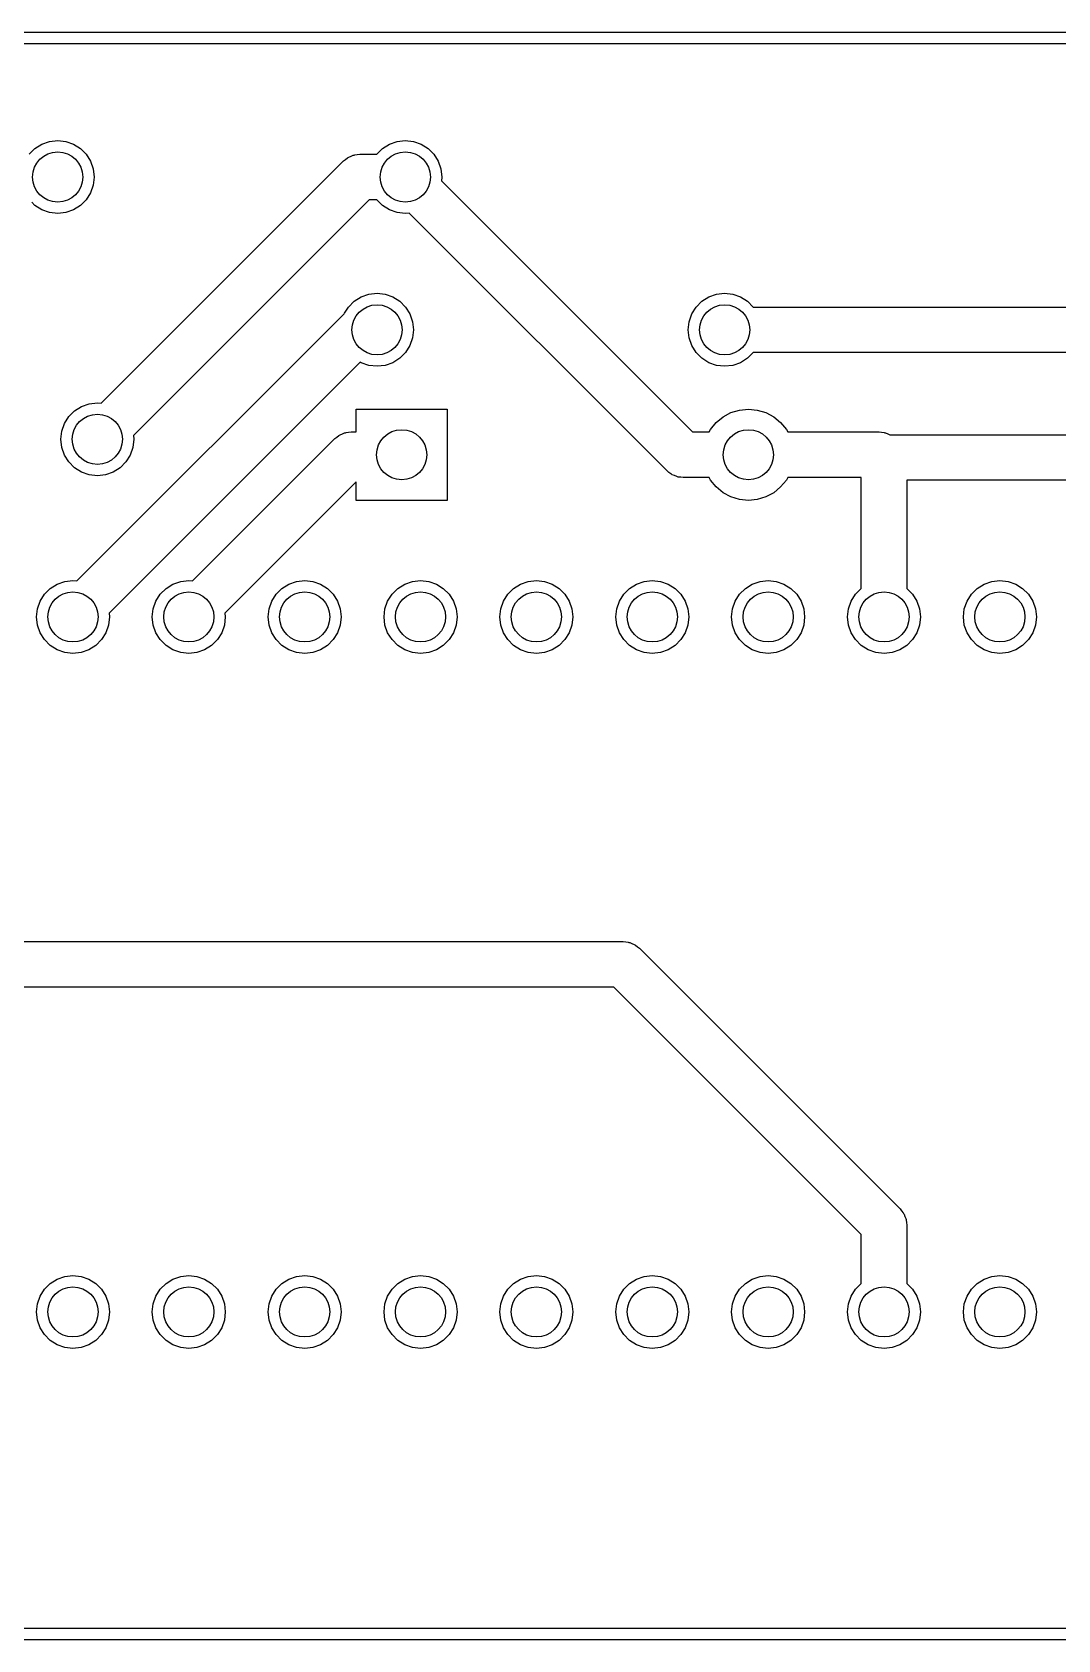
# Model space of a CAD drawing. Extents: x -0.1 to 84.1, y -0.1 to 35.1.
# Drawn here: x 13.33 to 35.81, y -0.13 to 35.13 of the extents above; entities that cross this region are included whole.
import ezdxf

# ---------------------------------------------------------------- set-up
doc = ezdxf.new("R2010")
doc.units = 0
doc.layers.add('BLACK', color=7, linetype='CONTINUOUS')

msp = doc.modelspace()

# ---------------------------------------------------------------- linework, layer by layer
at = {"layer": 'BLACK', "linetype": 'CONTINUOUS'}
for p, q in [((0, 35.127), (84, 35.127)), ((83.873, 34.873), (0.127, 34.873)), ((13.2657, 32.45), (13.3912, 32.5755)), ((13.3912, 32.5755), (13.5429, 32.6708)), ((13.5429, 32.6708), (13.712, 32.7299)), ((13.712, 32.7299), (13.89, 32.75)), ((13.89, 32.75), (14.068, 32.7299)), ((14.068, 32.7299), (14.2371, 32.6708)), ((14.2371, 32.6708), (14.3888, 32.5755)), ((14.3888, 32.5755), (14.5155, 32.4488)), ((14.5155, 32.4488), (14.6108, 32.2971)), ((20.3869, 32.4323), (20.4037, 32.4386)), ((20.4037, 32.4386), (20.4571, 32.4424)), ((20.4571, 32.4424), (20.51, 32.45)), ((20.51, 32.45), (20.8857, 32.45)), ((20.8857, 32.45), (21.0112, 32.5755)), ((21.0112, 32.5755), (21.1629, 32.6708)), ((21.1629, 32.6708), (21.332, 32.7299)), ((21.332, 32.7299), (21.51, 32.75)), ((21.51, 32.75), (21.688, 32.7299)), ((21.688, 32.7299), (21.8571, 32.6708)), ((21.8571, 32.6708), (22.0088, 32.5755)), ((22.0088, 32.5755), (22.1355, 32.4488)), ((22.1355, 32.4488), (22.2308, 32.2971)), ((14.6108, 32.2971), (14.6699, 32.128)), ((14.6699, 32.128), (14.69, 31.95)), ((14.8435, 26.9906), (20.1564, 32.3036)), ((20.1564, 32.3036), (20.1993, 32.3356)), ((20.1993, 32.3356), (20.2397, 32.3706)), ((20.2397, 32.3706), (20.256, 32.3781)), ((20.256, 32.3781), (20.2704, 32.3888)), ((20.2704, 32.3888), (20.3205, 32.4075)), ((20.3205, 32.4075), (20.3691, 32.4297)), ((20.3691, 32.4297), (20.3869, 32.4323)), ((22.2308, 32.2971), (22.2899, 32.128)), ((22.2899, 32.128), (22.31, 31.95)), ((14.6699, 31.772), (14.6108, 31.6029)), ((14.69, 31.95), (14.6699, 31.772)), ((22.31, 31.95), (22.3006, 31.8665)), ((22.3006, 31.8665), (27.807, 26.3601)), ((13.3912, 31.3245), (13.3199, 31.3959)), ((14.5155, 31.4512), (14.3888, 31.3245)), ((14.6108, 31.6029), (14.5155, 31.4512)), ((20.7171, 31.45), (15.5506, 26.2835)), ((20.8857, 31.45), (20.7171, 31.45)), ((21.0112, 31.3245), (20.8857, 31.45)), ((13.5429, 31.2292), (13.3912, 31.3245)), ((13.712, 31.1701), (13.5429, 31.2292)), ((13.89, 31.15), (13.712, 31.1701)), ((14.068, 31.1701), (13.89, 31.15)), ((14.2371, 31.2292), (14.068, 31.1701)), ((14.3888, 31.3245), (14.2371, 31.2292)), ((21.1629, 31.2292), (21.0112, 31.3245)), ((21.332, 31.1701), (21.1629, 31.2292)), ((21.51, 31.15), (21.332, 31.1701)), ((21.5935, 31.1594), (21.51, 31.15)), ((27.2464, 25.5065), (21.5935, 31.1594)), ((20.3912, 29.2255), (20.5429, 29.3208)), ((20.5429, 29.3208), (20.712, 29.3799)), ((20.712, 29.3799), (20.89, 29.4)), ((20.89, 29.4), (21.068, 29.3799)), ((21.068, 29.3799), (21.2371, 29.3208)), ((21.2371, 29.3208), (21.3888, 29.2255)), ((28.0112, 29.2255), (28.1629, 29.3208)), ((28.1629, 29.3208), (28.332, 29.3799)), ((28.332, 29.3799), (28.51, 29.4)), ((28.51, 29.4), (28.688, 29.3799)), ((28.688, 29.3799), (28.8571, 29.3208)), ((28.8571, 29.3208), (29.0088, 29.2255)), ((14.3071, 23.0947), (20.166, 28.9536)), ((20.166, 28.9536), (20.1797, 28.9638)), ((20.1797, 28.9638), (20.2645, 29.0988)), ((20.2645, 29.0988), (20.3912, 29.2255)), ((21.3888, 29.2255), (21.5155, 29.0988)), ((21.5155, 29.0988), (21.6108, 28.9471)), ((21.6108, 28.9471), (21.6699, 28.778)), ((27.7301, 28.778), (27.7892, 28.9471)), ((27.7892, 28.9471), (27.8845, 29.0988)), ((27.8845, 29.0988), (28.0112, 29.2255)), ((29.0088, 29.2255), (29.1343, 29.1)), ((29.1343, 29.1), (50.8629, 29.1)), ((21.6699, 28.778), (21.69, 28.6)), ((21.69, 28.6), (21.6699, 28.422)), ((27.71, 28.6), (27.7301, 28.778)), ((27.7301, 28.422), (27.71, 28.6)), ((21.6108, 28.2529), (21.5155, 28.1012)), ((21.6699, 28.422), (21.6108, 28.2529)), ((27.7892, 28.2529), (27.7301, 28.422)), ((27.8845, 28.1012), (27.7892, 28.2529)), ((20.5202, 27.8935), (15.0143, 22.3876)), ((20.5429, 27.8792), (20.5202, 27.8935)), ((20.712, 27.8201), (20.5429, 27.8792)), ((21.2371, 27.8792), (21.068, 27.8201)), ((21.3888, 27.9745), (21.2371, 27.8792)), ((21.5155, 28.1012), (21.3888, 27.9745)), ((28.0112, 27.9745), (27.8845, 28.1012)), ((28.1629, 27.8792), (28.0112, 27.9745)), ((28.332, 27.8201), (28.1629, 27.8792)), ((28.8571, 27.8792), (28.688, 27.8201)), ((29.0088, 27.9745), (28.8571, 27.8792)), ((29.1343, 28.1), (29.0088, 27.9745)), ((51.07, 28.1), (29.1343, 28.1)), ((20.89, 27.8), (20.712, 27.8201)), ((21.068, 27.8201), (20.89, 27.8)), ((28.51, 27.8), (28.332, 27.8201)), ((28.688, 27.8201), (28.51, 27.8)), ((14.1345, 26.6988), (14.2612, 26.8255)), ((14.2612, 26.8255), (14.4129, 26.9208)), ((14.4129, 26.9208), (14.582, 26.9799)), ((14.582, 26.9799), (14.76, 27)), ((14.76, 27), (14.8435, 26.9906)), ((20.4306, 26.3601), (20.4306, 26.8601)), ((20.4306, 26.8601), (22.4306, 26.8601)), ((22.4306, 26.8601), (22.4306, 24.8601)), ((28.6479, 26.784), (28.8355, 26.8409)), ((28.8355, 26.8409), (29.0306, 26.8601)), ((29.0306, 26.8601), (29.2257, 26.8409)), ((29.2257, 26.8409), (29.4133, 26.784)), ((13.9801, 26.378), (14.0392, 26.5471)), ((14.0392, 26.5471), (14.1345, 26.6988)), ((28.1991, 26.4157), (28.3235, 26.5672)), ((28.3235, 26.5672), (28.475, 26.6916)), ((28.475, 26.6916), (28.6479, 26.784)), ((29.4133, 26.784), (29.5862, 26.6916)), ((29.5862, 26.6916), (29.7377, 26.5672)), ((29.7377, 26.5672), (29.8621, 26.4157)), ((13.96, 26.2), (13.9801, 26.378)), ((13.9801, 26.022), (13.96, 26.2)), ((15.56, 26.2), (15.5399, 26.022)), ((15.5506, 26.2835), (15.56, 26.2)), ((16.8471, 23.0947), (19.9661, 26.2136)), ((19.9661, 26.2136), (20.0089, 26.2457)), ((20.0089, 26.2457), (20.0493, 26.2807)), ((20.0493, 26.2807), (20.0657, 26.2882)), ((20.0657, 26.2882), (20.08, 26.2989)), ((20.08, 26.2989), (20.1301, 26.3176)), ((20.1301, 26.3176), (20.1788, 26.3398)), ((20.1788, 26.3398), (20.1966, 26.3424)), ((20.1966, 26.3424), (20.2134, 26.3487)), ((20.2134, 26.3487), (20.2667, 26.3525)), ((20.2667, 26.3525), (20.3197, 26.3601)), ((20.3197, 26.3601), (20.4306, 26.3601)), ((27.807, 26.3601), (28.1694, 26.3601)), ((28.1694, 26.3601), (28.1991, 26.4157)), ((29.8621, 26.4157), (29.8918, 26.3601)), ((29.8918, 26.3601), (31.8972, 26.3601)), ((31.8972, 26.3601), (31.9502, 26.3525)), ((31.9502, 26.3525), (32.0035, 26.3487)), ((32.0035, 26.3487), (32.0203, 26.3424)), ((32.0203, 26.3424), (32.0381, 26.3398)), ((32.0381, 26.3398), (32.0867, 26.3176)), ((32.0867, 26.3176), (32.134, 26.3)), ((32.134, 26.3), (51.805, 26.3)), ((14.0392, 25.8529), (13.9801, 26.022)), ((14.1345, 25.7012), (14.0392, 25.8529)), ((15.4808, 25.8529), (15.3855, 25.7012)), ((15.5399, 26.022), (15.4808, 25.8529)), ((14.2612, 25.5745), (14.1345, 25.7012)), ((14.4129, 25.4792), (14.2612, 25.5745)), ((14.582, 25.4201), (14.4129, 25.4792)), ((14.76, 25.4), (14.582, 25.4201)), ((14.938, 25.4201), (14.76, 25.4)), ((15.1071, 25.4792), (14.938, 25.4201)), ((15.2588, 25.5745), (15.1071, 25.4792)), ((15.3855, 25.7012), (15.2588, 25.5745)), ((27.2892, 25.4745), (27.2464, 25.5065)), ((27.3296, 25.4395), (27.2892, 25.4745)), ((27.3459, 25.432), (27.3296, 25.4395)), ((27.3603, 25.4213), (27.3459, 25.432)), ((27.4104, 25.4026), (27.3603, 25.4213)), ((27.459, 25.3803), (27.4104, 25.4026)), ((20.4306, 25.2639), (17.5543, 22.3876)), ((20.4306, 24.8601), (20.4306, 25.2639)), ((27.4768, 25.3778), (27.459, 25.3803)), ((27.4936, 25.3715), (27.4768, 25.3778)), ((27.547, 25.3677), (27.4936, 25.3715)), ((27.5999, 25.3601), (27.547, 25.3677)), ((28.1694, 25.3601), (27.5999, 25.3601)), ((28.1991, 25.3045), (28.1694, 25.3601)), ((28.3235, 25.153), (28.1991, 25.3045)), ((28.475, 25.0286), (28.3235, 25.153)), ((29.7377, 25.153), (29.5862, 25.0286)), ((29.8621, 25.3045), (29.7377, 25.153)), ((29.8918, 25.3601), (29.8621, 25.3045)), ((31.5037, 25.3601), (29.8918, 25.3601)), ((31.5037, 22.9283), (31.5037, 25.3601)), ((52.0121, 25.3), (32.5037, 25.3)), ((32.5037, 25.3), (32.5037, 22.9283)), ((22.4306, 24.8601), (20.4306, 24.8601)), ((28.6479, 24.9362), (28.475, 25.0286)), ((28.8355, 24.8793), (28.6479, 24.9362)), ((29.0306, 24.8601), (28.8355, 24.8793)), ((29.2257, 24.8793), (29.0306, 24.8601)), ((29.4133, 24.9362), (29.2257, 24.8793)), ((29.5862, 25.0286), (29.4133, 24.9362)), ((13.5982, 22.8029), (13.7249, 22.9296)), ((13.7249, 22.9296), (13.8766, 23.0249)), ((13.8766, 23.0249), (14.0456, 23.084)), ((14.0456, 23.084), (14.2237, 23.1041)), ((14.2237, 23.1041), (14.3071, 23.0947)), ((16.1382, 22.8029), (16.2649, 22.9296)), ((16.2649, 22.9296), (16.4166, 23.0249)), ((16.4166, 23.0249), (16.5856, 23.084)), ((16.5856, 23.084), (16.7637, 23.1041)), ((16.7637, 23.1041), (16.8471, 23.0947)), ((18.6782, 22.8029), (18.8049, 22.9296)), ((18.8049, 22.9296), (18.9566, 23.0249)), ((18.9566, 23.0249), (19.1256, 23.084)), ((19.1256, 23.084), (19.3037, 23.1041)), ((19.3037, 23.1041), (19.4817, 23.084)), ((19.4817, 23.084), (19.6508, 23.0249)), ((19.6508, 23.0249), (19.8025, 22.9296)), ((19.8025, 22.9296), (19.9291, 22.8029)), ((21.2182, 22.8029), (21.3449, 22.9296)), ((21.3449, 22.9296), (21.4966, 23.0249)), ((21.4966, 23.0249), (21.6656, 23.084)), ((21.6656, 23.084), (21.8437, 23.1041)), ((21.8437, 23.1041), (22.0217, 23.084)), ((22.0217, 23.084), (22.1908, 23.0249)), ((22.1908, 23.0249), (22.3425, 22.9296)), ((22.3425, 22.9296), (22.4691, 22.8029)), ((23.7582, 22.8029), (23.8849, 22.9296)), ((23.8849, 22.9296), (24.0366, 23.0249)), ((24.0366, 23.0249), (24.2056, 23.084)), ((24.2056, 23.084), (24.3837, 23.1041)), ((24.3837, 23.1041), (24.5617, 23.084)), ((24.5617, 23.084), (24.7308, 23.0249)), ((24.7308, 23.0249), (24.8825, 22.9296)), ((24.8825, 22.9296), (25.0091, 22.8029)), ((26.2982, 22.8029), (26.4249, 22.9296)), ((26.4249, 22.9296), (26.5766, 23.0249)), ((26.5766, 23.0249), (26.7456, 23.084)), ((26.7456, 23.084), (26.9237, 23.1041)), ((26.9237, 23.1041), (27.1017, 23.084)), ((27.1017, 23.084), (27.2708, 23.0249)), ((27.2708, 23.0249), (27.4225, 22.9296)), ((27.4225, 22.9296), (27.5491, 22.8029)), ((28.8382, 22.8029), (28.9649, 22.9296)), ((28.9649, 22.9296), (29.1166, 23.0249)), ((29.1166, 23.0249), (29.2856, 23.084)), ((29.2856, 23.084), (29.4637, 23.1041)), ((29.4637, 23.1041), (29.6417, 23.084)), ((29.6417, 23.084), (29.8108, 23.0249)), ((29.8108, 23.0249), (29.9625, 22.9296)), ((29.9625, 22.9296), (30.0891, 22.8029)), ((31.3782, 22.8029), (31.5037, 22.9283)), ((32.5037, 22.9283), (32.6291, 22.8029)), ((33.9182, 22.8029), (34.0449, 22.9296)), ((34.0449, 22.9296), (34.1966, 23.0249)), ((34.1966, 23.0249), (34.3656, 23.084)), ((34.3656, 23.084), (34.5437, 23.1041)), ((34.5437, 23.1041), (34.7217, 23.084)), ((34.7217, 23.084), (34.8908, 23.0249)), ((34.8908, 23.0249), (35.0425, 22.9296)), ((35.0425, 22.9296), (35.1691, 22.8029)), ((13.4437, 22.4821), (13.5029, 22.6512)), ((13.5029, 22.6512), (13.5982, 22.8029)), ((15.9837, 22.4821), (16.0429, 22.6512)), ((16.0429, 22.6512), (16.1382, 22.8029)), ((18.5237, 22.4821), (18.5829, 22.6512)), ((18.5829, 22.6512), (18.6782, 22.8029)), ((19.9291, 22.8029), (20.0244, 22.6512)), ((20.0244, 22.6512), (20.0836, 22.4821)), ((21.0637, 22.4821), (21.1229, 22.6512)), ((21.1229, 22.6512), (21.2182, 22.8029)), ((22.4691, 22.8029), (22.5644, 22.6512)), ((22.5644, 22.6512), (22.6236, 22.4821)), ((23.6037, 22.4821), (23.6629, 22.6512)), ((23.6629, 22.6512), (23.7582, 22.8029)), ((25.0091, 22.8029), (25.1044, 22.6512)), ((25.1044, 22.6512), (25.1636, 22.4821)), ((26.1437, 22.4821), (26.2029, 22.6512)), ((26.2029, 22.6512), (26.2982, 22.8029)), ((27.5491, 22.8029), (27.6444, 22.6512)), ((27.6444, 22.6512), (27.7036, 22.4821)), ((28.6837, 22.4821), (28.7429, 22.6512)), ((28.7429, 22.6512), (28.8382, 22.8029)), ((30.0891, 22.8029), (30.1844, 22.6512)), ((30.1844, 22.6512), (30.2436, 22.4821)), ((31.2237, 22.4821), (31.2829, 22.6512)), ((31.2829, 22.6512), (31.3782, 22.8029)), ((32.6291, 22.8029), (32.7244, 22.6512)), ((32.7244, 22.6512), (32.7836, 22.4821)), ((33.7637, 22.4821), (33.8229, 22.6512)), ((33.8229, 22.6512), (33.9182, 22.8029)), ((35.1691, 22.8029), (35.2644, 22.6512)), ((35.2644, 22.6512), (35.3236, 22.4821)), ((13.4237, 22.3041), (13.4437, 22.4821)), ((13.4437, 22.1261), (13.4237, 22.3041)), ((15.0237, 22.3041), (15.0036, 22.1261)), ((15.0143, 22.3876), (15.0237, 22.3041)), ((15.9637, 22.3041), (15.9837, 22.4821)), ((15.9837, 22.1261), (15.9637, 22.3041)), ((17.5637, 22.3041), (17.5436, 22.1261)), ((17.5543, 22.3876), (17.5637, 22.3041)), ((18.5037, 22.3041), (18.5237, 22.4821)), ((18.5237, 22.1261), (18.5037, 22.3041)), ((20.0836, 22.4821), (20.1037, 22.3041)), ((20.1037, 22.3041), (20.0836, 22.1261)), ((21.0437, 22.3041), (21.0637, 22.4821)), ((21.0637, 22.1261), (21.0437, 22.3041)), ((22.6236, 22.4821), (22.6437, 22.3041)), ((22.6437, 22.3041), (22.6236, 22.1261)), ((23.5837, 22.3041), (23.6037, 22.4821)), ((23.6037, 22.1261), (23.5837, 22.3041)), ((25.1636, 22.4821), (25.1837, 22.3041)), ((25.1837, 22.3041), (25.1636, 22.1261)), ((26.1237, 22.3041), (26.1437, 22.4821)), ((26.1437, 22.1261), (26.1237, 22.3041)), ((27.7036, 22.4821), (27.7237, 22.3041)), ((27.7237, 22.3041), (27.7036, 22.1261)), ((28.6637, 22.3041), (28.6837, 22.4821)), ((28.6837, 22.1261), (28.6637, 22.3041)), ((30.2436, 22.4821), (30.2637, 22.3041)), ((30.2637, 22.3041), (30.2436, 22.1261)), ((31.2037, 22.3041), (31.2237, 22.4821)), ((31.2237, 22.1261), (31.2037, 22.3041)), ((32.7836, 22.4821), (32.8037, 22.3041)), ((32.8037, 22.3041), (32.7836, 22.1261)), ((33.7437, 22.3041), (33.7637, 22.4821)), ((33.7637, 22.1261), (33.7437, 22.3041)), ((35.3236, 22.4821), (35.3437, 22.3041)), ((35.3437, 22.3041), (35.3236, 22.1261)), ((13.5029, 21.957), (13.4437, 22.1261)), ((13.5982, 21.8053), (13.5029, 21.957)), ((14.9444, 21.957), (14.8491, 21.8053)), ((15.0036, 22.1261), (14.9444, 21.957)), ((16.0429, 21.957), (15.9837, 22.1261)), ((16.1382, 21.8053), (16.0429, 21.957)), ((17.4844, 21.957), (17.3891, 21.8053)), ((17.5436, 22.1261), (17.4844, 21.957)), ((18.5829, 21.957), (18.5237, 22.1261)), ((18.6782, 21.8053), (18.5829, 21.957)), ((20.0244, 21.957), (19.9291, 21.8053)), ((20.0836, 22.1261), (20.0244, 21.957)), ((21.1229, 21.957), (21.0637, 22.1261)), ((21.2182, 21.8053), (21.1229, 21.957)), ((22.5644, 21.957), (22.4691, 21.8053)), ((22.6236, 22.1261), (22.5644, 21.957)), ((23.6629, 21.957), (23.6037, 22.1261)), ((23.7582, 21.8053), (23.6629, 21.957)), ((25.1044, 21.957), (25.0091, 21.8053)), ((25.1636, 22.1261), (25.1044, 21.957)), ((26.2029, 21.957), (26.1437, 22.1261)), ((26.2982, 21.8053), (26.2029, 21.957)), ((27.6444, 21.957), (27.5491, 21.8053)), ((27.7036, 22.1261), (27.6444, 21.957)), ((28.7429, 21.957), (28.6837, 22.1261)), ((28.8382, 21.8053), (28.7429, 21.957)), ((30.1844, 21.957), (30.0891, 21.8053)), ((30.2436, 22.1261), (30.1844, 21.957)), ((31.2829, 21.957), (31.2237, 22.1261)), ((31.3782, 21.8053), (31.2829, 21.957)), ((32.7244, 21.957), (32.6291, 21.8053)), ((32.7836, 22.1261), (32.7244, 21.957)), ((33.8229, 21.957), (33.7637, 22.1261)), ((33.9182, 21.8053), (33.8229, 21.957)), ((35.2644, 21.957), (35.1691, 21.8053)), ((35.3236, 22.1261), (35.2644, 21.957)), ((13.7249, 21.6786), (13.5982, 21.8053)), ((13.8766, 21.5833), (13.7249, 21.6786)), ((14.0456, 21.5241), (13.8766, 21.5833)), ((14.2237, 21.5041), (14.0456, 21.5241)), ((14.4017, 21.5241), (14.2237, 21.5041)), ((14.5708, 21.5833), (14.4017, 21.5241)), ((14.7225, 21.6786), (14.5708, 21.5833)), ((14.8491, 21.8053), (14.7225, 21.6786)), ((16.2649, 21.6786), (16.1382, 21.8053)), ((16.4166, 21.5833), (16.2649, 21.6786)), ((16.5856, 21.5241), (16.4166, 21.5833)), ((16.7637, 21.5041), (16.5856, 21.5241)), ((16.9417, 21.5241), (16.7637, 21.5041)), ((17.1108, 21.5833), (16.9417, 21.5241)), ((17.2625, 21.6786), (17.1108, 21.5833)), ((17.3891, 21.8053), (17.2625, 21.6786)), ((18.8049, 21.6786), (18.6782, 21.8053)), ((18.9566, 21.5833), (18.8049, 21.6786)), ((19.1256, 21.5241), (18.9566, 21.5833)), ((19.3037, 21.5041), (19.1256, 21.5241)), ((19.4817, 21.5241), (19.3037, 21.5041)), ((19.6508, 21.5833), (19.4817, 21.5241)), ((19.8025, 21.6786), (19.6508, 21.5833)), ((19.9291, 21.8053), (19.8025, 21.6786)), ((21.3449, 21.6786), (21.2182, 21.8053)), ((21.4966, 21.5833), (21.3449, 21.6786)), ((21.6656, 21.5241), (21.4966, 21.5833)), ((21.8437, 21.5041), (21.6656, 21.5241)), ((22.0217, 21.5241), (21.8437, 21.5041)), ((22.1908, 21.5833), (22.0217, 21.5241)), ((22.3425, 21.6786), (22.1908, 21.5833)), ((22.4691, 21.8053), (22.3425, 21.6786)), ((23.8849, 21.6786), (23.7582, 21.8053)), ((24.0366, 21.5833), (23.8849, 21.6786)), ((24.2056, 21.5241), (24.0366, 21.5833)), ((24.3837, 21.5041), (24.2056, 21.5241)), ((24.5617, 21.5241), (24.3837, 21.5041)), ((24.7308, 21.5833), (24.5617, 21.5241)), ((24.8825, 21.6786), (24.7308, 21.5833)), ((25.0091, 21.8053), (24.8825, 21.6786)), ((26.4249, 21.6786), (26.2982, 21.8053)), ((26.5766, 21.5833), (26.4249, 21.6786)), ((26.7456, 21.5241), (26.5766, 21.5833)), ((26.9237, 21.5041), (26.7456, 21.5241)), ((27.1017, 21.5241), (26.9237, 21.5041)), ((27.2708, 21.5833), (27.1017, 21.5241)), ((27.4225, 21.6786), (27.2708, 21.5833)), ((27.5491, 21.8053), (27.4225, 21.6786)), ((28.9649, 21.6786), (28.8382, 21.8053)), ((29.1166, 21.5833), (28.9649, 21.6786)), ((29.2856, 21.5241), (29.1166, 21.5833)), ((29.4637, 21.5041), (29.2856, 21.5241)), ((29.6417, 21.5241), (29.4637, 21.5041)), ((29.8108, 21.5833), (29.6417, 21.5241)), ((29.9625, 21.6786), (29.8108, 21.5833)), ((30.0891, 21.8053), (29.9625, 21.6786)), ((31.5049, 21.6786), (31.3782, 21.8053)), ((31.6566, 21.5833), (31.5049, 21.6786)), ((31.8256, 21.5241), (31.6566, 21.5833)), ((32.0037, 21.5041), (31.8256, 21.5241)), ((32.1817, 21.5241), (32.0037, 21.5041)), ((32.3508, 21.5833), (32.1817, 21.5241)), ((32.5025, 21.6786), (32.3508, 21.5833)), ((32.6291, 21.8053), (32.5025, 21.6786)), ((34.0449, 21.6786), (33.9182, 21.8053)), ((34.1966, 21.5833), (34.0449, 21.6786)), ((34.3656, 21.5241), (34.1966, 21.5833)), ((34.5437, 21.5041), (34.3656, 21.5241)), ((34.7217, 21.5241), (34.5437, 21.5041)), ((34.8908, 21.5833), (34.7217, 21.5241)), ((35.0425, 21.6786), (34.8908, 21.5833)), ((35.1691, 21.8053), (35.0425, 21.6786)), ((3.88977, 15.1841), (26.2887, 15.1841)), ((26.2887, 15.1841), (26.3416, 15.1765)), ((26.3416, 15.1765), (26.3949, 15.1727)), ((26.3949, 15.1727), (26.4118, 15.1664)), ((26.4118, 15.1664), (26.4295, 15.1638)), ((26.4295, 15.1638), (26.4782, 15.1416)), ((26.4782, 15.1416), (26.5283, 15.1229)), ((26.5283, 15.1229), (26.5426, 15.1122)), ((26.5426, 15.1122), (26.559, 15.1047)), ((26.559, 15.1047), (26.5994, 15.0697)), ((26.5994, 15.0697), (26.6422, 15.0376)), ((26.6422, 15.0376), (32.3572, 9.32264)), ((26.0816, 14.1841), (3.68266, 14.1841)), ((31.5037, 8.76198), (26.0816, 14.1841)), ((32.3572, 9.32264), (32.3893, 9.27983)), ((32.3893, 9.27983), (32.4243, 9.23941)), ((32.4243, 9.23941), (32.4317, 9.22308)), ((32.4317, 9.22308), (32.4425, 9.20871)), ((32.4425, 9.20871), (32.4612, 9.1586)), ((32.4612, 9.1586), (32.4834, 9.10996)), ((32.4834, 9.10996), (32.486, 9.0922)), ((32.486, 9.0922), (32.4922, 9.07537)), ((32.4922, 9.07537), (32.496, 9.02202)), ((32.496, 9.02202), (32.5037, 8.96909)), ((32.5037, 8.96909), (32.5037, 7.68835)), ((31.5037, 7.68835), (31.5037, 8.76198)), ((13.7249, 7.68955), (13.8766, 7.78486)), ((13.8766, 7.78486), (14.0456, 7.84403)), ((14.0456, 7.84403), (14.2237, 7.86409)), ((14.2237, 7.86409), (14.4017, 7.84403)), ((14.4017, 7.84403), (14.5708, 7.78486)), ((14.5708, 7.78486), (14.7225, 7.68955)), ((16.2649, 7.68955), (16.4166, 7.78486)), ((16.4166, 7.78486), (16.5856, 7.84403)), ((16.5856, 7.84403), (16.7637, 7.86409)), ((16.7637, 7.86409), (16.9417, 7.84403)), ((16.9417, 7.84403), (17.1108, 7.78486)), ((17.1108, 7.78486), (17.2625, 7.68955)), ((18.8049, 7.68955), (18.9566, 7.78486)), ((18.9566, 7.78486), (19.1256, 7.84403)), ((19.1256, 7.84403), (19.3037, 7.86409)), ((19.3037, 7.86409), (19.4817, 7.84403)), ((19.4817, 7.84403), (19.6508, 7.78486)), ((19.6508, 7.78486), (19.8025, 7.68955)), ((21.3449, 7.68955), (21.4966, 7.78486)), ((21.4966, 7.78486), (21.6656, 7.84403)), ((21.6656, 7.84403), (21.8437, 7.86409)), ((21.8437, 7.86409), (22.0217, 7.84403)), ((22.0217, 7.84403), (22.1908, 7.78486)), ((22.1908, 7.78486), (22.3425, 7.68955)), ((23.8849, 7.68955), (24.0366, 7.78486)), ((24.0366, 7.78486), (24.2056, 7.84403)), ((24.2056, 7.84403), (24.3837, 7.86409)), ((24.3837, 7.86409), (24.5617, 7.84403)), ((24.5617, 7.84403), (24.7308, 7.78486)), ((24.7308, 7.78486), (24.8825, 7.68955)), ((26.4249, 7.68955), (26.5766, 7.78486)), ((26.5766, 7.78486), (26.7456, 7.84403)), ((26.7456, 7.84403), (26.9237, 7.86409)), ((26.9237, 7.86409), (27.1017, 7.84403)), ((27.1017, 7.84403), (27.2708, 7.78486)), ((27.2708, 7.78486), (27.4225, 7.68955)), ((28.9649, 7.68955), (29.1166, 7.78486)), ((29.1166, 7.78486), (29.2856, 7.84403)), ((29.2856, 7.84403), (29.4637, 7.86409)), ((29.4637, 7.86409), (29.6417, 7.84403)), ((29.6417, 7.84403), (29.8108, 7.78486)), ((29.8108, 7.78486), (29.9625, 7.68955)), ((34.0449, 7.68955), (34.1966, 7.78486)), ((34.1966, 7.78486), (34.3656, 7.84403)), ((34.3656, 7.84403), (34.5437, 7.86409)), ((34.5437, 7.86409), (34.7217, 7.84403)), ((34.7217, 7.84403), (34.8908, 7.78486)), ((34.8908, 7.78486), (35.0425, 7.68955)), ((13.4437, 7.24211), (13.5029, 7.4112)), ((13.5029, 7.4112), (13.5982, 7.56288)), ((13.5982, 7.56288), (13.7249, 7.68955)), ((14.7225, 7.68955), (14.8491, 7.56288)), ((14.8491, 7.56288), (14.9444, 7.4112)), ((14.9444, 7.4112), (15.0036, 7.24211)), ((15.9837, 7.24211), (16.0429, 7.4112)), ((16.0429, 7.4112), (16.1382, 7.56288)), ((16.1382, 7.56288), (16.2649, 7.68955)), ((17.2625, 7.68955), (17.3891, 7.56288)), ((17.3891, 7.56288), (17.4844, 7.4112)), ((17.4844, 7.4112), (17.5436, 7.24211)), ((18.5237, 7.24211), (18.5829, 7.4112)), ((18.5829, 7.4112), (18.6782, 7.56288)), ((18.6782, 7.56288), (18.8049, 7.68955)), ((19.8025, 7.68955), (19.9291, 7.56288)), ((19.9291, 7.56288), (20.0244, 7.4112)), ((20.0244, 7.4112), (20.0836, 7.24211)), ((21.0637, 7.24211), (21.1229, 7.4112)), ((21.1229, 7.4112), (21.2182, 7.56288)), ((21.2182, 7.56288), (21.3449, 7.68955)), ((22.3425, 7.68955), (22.4691, 7.56288)), ((22.4691, 7.56288), (22.5644, 7.4112)), ((22.5644, 7.4112), (22.6236, 7.24211)), ((23.6037, 7.24211), (23.6629, 7.4112)), ((23.6629, 7.4112), (23.7582, 7.56288)), ((23.7582, 7.56288), (23.8849, 7.68955)), ((24.8825, 7.68955), (25.0091, 7.56288)), ((25.0091, 7.56288), (25.1044, 7.4112)), ((25.1044, 7.4112), (25.1636, 7.24211)), ((26.1437, 7.24211), (26.2029, 7.4112)), ((26.2029, 7.4112), (26.2982, 7.56288)), ((26.2982, 7.56288), (26.4249, 7.68955)), ((27.4225, 7.68955), (27.5491, 7.56288)), ((27.5491, 7.56288), (27.6444, 7.4112)), ((27.6444, 7.4112), (27.7036, 7.24211)), ((28.6837, 7.24211), (28.7429, 7.4112)), ((28.7429, 7.4112), (28.8382, 7.56288)), ((28.8382, 7.56288), (28.9649, 7.68955)), ((29.9625, 7.68955), (30.0891, 7.56288)), ((30.0891, 7.56288), (30.1844, 7.4112)), ((30.1844, 7.4112), (30.2436, 7.24211)), ((31.2237, 7.24211), (31.2829, 7.4112)), ((31.2829, 7.4112), (31.3782, 7.56288)), ((31.3782, 7.56288), (31.5037, 7.68835)), ((32.5037, 7.68835), (32.6291, 7.56288)), ((32.6291, 7.56288), (32.7244, 7.4112)), ((32.7244, 7.4112), (32.7836, 7.24211)), ((33.7637, 7.24211), (33.8229, 7.4112)), ((33.8229, 7.4112), (33.9182, 7.56288)), ((33.9182, 7.56288), (34.0449, 7.68955)), ((35.0425, 7.68955), (35.1691, 7.56288)), ((35.1691, 7.56288), (35.2644, 7.4112)), ((35.2644, 7.4112), (35.3236, 7.24211)), ((13.4237, 7.06409), (13.4437, 7.24211)), ((13.4437, 6.88607), (13.4237, 7.06409)), ((15.0036, 7.24211), (15.0237, 7.06409)), ((15.0237, 7.06409), (15.0036, 6.88607)), ((15.9637, 7.06409), (15.9837, 7.24211)), ((15.9837, 6.88607), (15.9637, 7.06409)), ((17.5436, 7.24211), (17.5637, 7.06409)), ((17.5637, 7.06409), (17.5436, 6.88607)), ((18.5037, 7.06409), (18.5237, 7.24211)), ((18.5237, 6.88607), (18.5037, 7.06409)), ((20.0836, 7.24211), (20.1037, 7.06409)), ((20.1037, 7.06409), (20.0836, 6.88607)), ((21.0437, 7.06409), (21.0637, 7.24211)), ((21.0637, 6.88607), (21.0437, 7.06409)), ((22.6236, 7.24211), (22.6437, 7.06409)), ((22.6437, 7.06409), (22.6236, 6.88607)), ((23.5837, 7.06409), (23.6037, 7.24211)), ((23.6037, 6.88607), (23.5837, 7.06409)), ((25.1636, 7.24211), (25.1837, 7.06409)), ((25.1837, 7.06409), (25.1636, 6.88607)), ((26.1237, 7.06409), (26.1437, 7.24211)), ((26.1437, 6.88607), (26.1237, 7.06409)), ((27.7036, 7.24211), (27.7237, 7.06409)), ((27.7237, 7.06409), (27.7036, 6.88607)), ((28.6637, 7.06409), (28.6837, 7.24211)), ((28.6837, 6.88607), (28.6637, 7.06409)), ((30.2436, 7.24211), (30.2637, 7.06409)), ((30.2637, 7.06409), (30.2436, 6.88607)), ((31.2037, 7.06409), (31.2237, 7.24211)), ((31.2237, 6.88607), (31.2037, 7.06409)), ((32.7836, 7.24211), (32.8037, 7.06409)), ((32.8037, 7.06409), (32.7836, 6.88607)), ((33.7437, 7.06409), (33.7637, 7.24211)), ((33.7637, 6.88607), (33.7437, 7.06409)), ((35.3236, 7.24211), (35.3437, 7.06409)), ((35.3437, 7.06409), (35.3236, 6.88607)), ((13.5029, 6.71698), (13.4437, 6.88607)), ((13.5982, 6.5653), (13.5029, 6.71698)), ((14.9444, 6.71698), (14.8491, 6.5653)), ((15.0036, 6.88607), (14.9444, 6.71698)), ((16.0429, 6.71698), (15.9837, 6.88607)), ((16.1382, 6.5653), (16.0429, 6.71698)), ((17.4844, 6.71698), (17.3891, 6.5653)), ((17.5436, 6.88607), (17.4844, 6.71698)), ((18.5829, 6.71698), (18.5237, 6.88607)), ((18.6782, 6.5653), (18.5829, 6.71698)), ((20.0244, 6.71698), (19.9291, 6.5653)), ((20.0836, 6.88607), (20.0244, 6.71698)), ((21.1229, 6.71698), (21.0637, 6.88607)), ((21.2182, 6.5653), (21.1229, 6.71698)), ((22.5644, 6.71698), (22.4691, 6.5653)), ((22.6236, 6.88607), (22.5644, 6.71698)), ((23.6629, 6.71698), (23.6037, 6.88607)), ((23.7582, 6.5653), (23.6629, 6.71698)), ((25.1044, 6.71698), (25.0091, 6.5653)), ((25.1636, 6.88607), (25.1044, 6.71698)), ((26.2029, 6.71698), (26.1437, 6.88607)), ((26.2982, 6.5653), (26.2029, 6.71698)), ((27.6444, 6.71698), (27.5491, 6.5653)), ((27.7036, 6.88607), (27.6444, 6.71698)), ((28.7429, 6.71698), (28.6837, 6.88607)), ((28.8382, 6.5653), (28.7429, 6.71698)), ((30.1844, 6.71698), (30.0891, 6.5653)), ((30.2436, 6.88607), (30.1844, 6.71698)), ((31.2829, 6.71698), (31.2237, 6.88607)), ((31.3782, 6.5653), (31.2829, 6.71698)), ((32.7244, 6.71698), (32.6291, 6.5653)), ((32.7836, 6.88607), (32.7244, 6.71698)), ((33.8229, 6.71698), (33.7637, 6.88607)), ((33.9182, 6.5653), (33.8229, 6.71698)), ((35.2644, 6.71698), (35.1691, 6.5653)), ((35.3236, 6.88607), (35.2644, 6.71698)), ((13.7249, 6.43863), (13.5982, 6.5653)), ((13.8766, 6.34331), (13.7249, 6.43863)), ((14.7225, 6.43863), (14.5708, 6.34331)), ((14.8491, 6.5653), (14.7225, 6.43863)), ((16.2649, 6.43863), (16.1382, 6.5653)), ((16.4166, 6.34331), (16.2649, 6.43863)), ((17.2625, 6.43863), (17.1108, 6.34331)), ((17.3891, 6.5653), (17.2625, 6.43863)), ((18.8049, 6.43863), (18.6782, 6.5653)), ((18.9566, 6.34331), (18.8049, 6.43863)), ((19.8025, 6.43863), (19.6508, 6.34331)), ((19.9291, 6.5653), (19.8025, 6.43863)), ((21.3449, 6.43863), (21.2182, 6.5653)), ((21.4966, 6.34331), (21.3449, 6.43863)), ((22.3425, 6.43863), (22.1908, 6.34331)), ((22.4691, 6.5653), (22.3425, 6.43863)), ((23.8849, 6.43863), (23.7582, 6.5653)), ((24.0366, 6.34331), (23.8849, 6.43863)), ((24.8825, 6.43863), (24.7308, 6.34331)), ((25.0091, 6.5653), (24.8825, 6.43863)), ((26.4249, 6.43863), (26.2982, 6.5653)), ((26.5766, 6.34331), (26.4249, 6.43863)), ((27.4225, 6.43863), (27.2708, 6.34331)), ((27.5491, 6.5653), (27.4225, 6.43863)), ((28.9649, 6.43863), (28.8382, 6.5653)), ((29.1166, 6.34331), (28.9649, 6.43863)), ((29.9625, 6.43863), (29.8108, 6.34331)), ((30.0891, 6.5653), (29.9625, 6.43863)), ((31.5049, 6.43863), (31.3782, 6.5653)), ((31.6566, 6.34331), (31.5049, 6.43863)), ((32.5025, 6.43863), (32.3508, 6.34331)), ((32.6291, 6.5653), (32.5025, 6.43863)), ((34.0449, 6.43863), (33.9182, 6.5653)), ((34.1966, 6.34331), (34.0449, 6.43863)), ((35.0425, 6.43863), (34.8908, 6.34331)), ((35.1691, 6.5653), (35.0425, 6.43863)), ((14.0456, 6.28415), (13.8766, 6.34331)), ((14.2237, 6.26409), (14.0456, 6.28415)), ((14.4017, 6.28415), (14.2237, 6.26409)), ((14.5708, 6.34331), (14.4017, 6.28415)), ((16.5856, 6.28415), (16.4166, 6.34331)), ((16.7637, 6.26409), (16.5856, 6.28415)), ((16.9417, 6.28415), (16.7637, 6.26409)), ((17.1108, 6.34331), (16.9417, 6.28415)), ((19.1256, 6.28415), (18.9566, 6.34331)), ((19.3037, 6.26409), (19.1256, 6.28415)), ((19.4817, 6.28415), (19.3037, 6.26409)), ((19.6508, 6.34331), (19.4817, 6.28415)), ((21.6656, 6.28415), (21.4966, 6.34331)), ((21.8437, 6.26409), (21.6656, 6.28415)), ((22.0217, 6.28415), (21.8437, 6.26409)), ((22.1908, 6.34331), (22.0217, 6.28415)), ((24.2056, 6.28415), (24.0366, 6.34331)), ((24.3837, 6.26409), (24.2056, 6.28415)), ((24.5617, 6.28415), (24.3837, 6.26409)), ((24.7308, 6.34331), (24.5617, 6.28415)), ((26.7456, 6.28415), (26.5766, 6.34331)), ((26.9237, 6.26409), (26.7456, 6.28415)), ((27.1017, 6.28415), (26.9237, 6.26409)), ((27.2708, 6.34331), (27.1017, 6.28415)), ((29.2856, 6.28415), (29.1166, 6.34331)), ((29.4637, 6.26409), (29.2856, 6.28415)), ((29.6417, 6.28415), (29.4637, 6.26409)), ((29.8108, 6.34331), (29.6417, 6.28415)), ((31.8256, 6.28415), (31.6566, 6.34331)), ((32.0037, 6.26409), (31.8256, 6.28415)), ((32.1817, 6.28415), (32.0037, 6.26409)), ((32.3508, 6.34331), (32.1817, 6.28415)), ((34.3656, 6.28415), (34.1966, 6.34331)), ((34.5437, 6.26409), (34.3656, 6.28415)), ((34.7217, 6.28415), (34.5437, 6.26409)), ((34.8908, 6.34331), (34.7217, 6.28415)), ((0.127, 0.127), (83.873, 0.127)), ((84, -0.127), (0, -0.127))]:
    msp.add_line(p, q, dxfattribs=at)
at = {"layer": 'BLACK'}
for centre in [(13.89, 31.95), (21.51, 31.95), (20.89, 28.6), (28.51, 28.6), (14.76, 26.2), (21.4306, 25.8601), (29.0306, 25.8601), (14.2237, 22.3041), (16.7637, 22.3041), (19.3037, 22.3041), (21.8437, 22.3041), (24.3837, 22.3041), (26.9237, 22.3041), (29.4637, 22.3041), (32.0037, 22.3041), (34.5437, 22.3041), (14.2237, 7.06409), (16.7637, 7.06409), (19.3037, 7.06409), (21.8437, 7.06409), (24.3837, 7.06409), (26.9237, 7.06409), (29.4637, 7.06409), (32.0037, 7.06409), (34.5437, 7.06409)]:
    msp.add_circle(centre, 0.55, dxfattribs=at)

doc.saveas('drawing.dxf')
